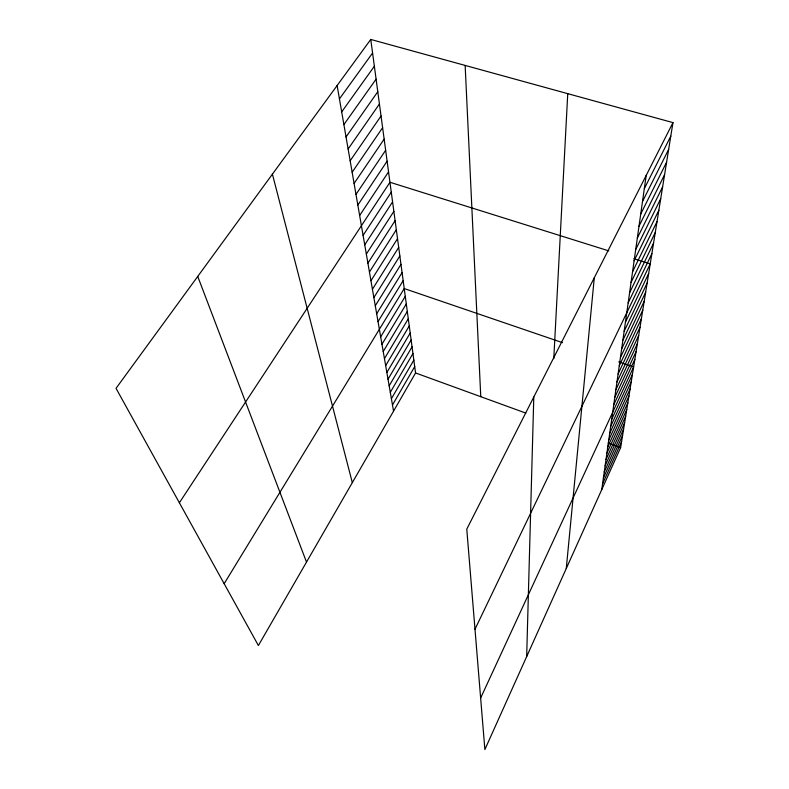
<?xml version="1.0" encoding="UTF-8"?>
<svg xmlns="http://www.w3.org/2000/svg" width="789" height="789" viewBox="0 0 789 789"><rect width="100%" height="100%" fill="white"/><g stroke="black" fill="none" stroke-linecap="round" stroke-linejoin="round"><path stroke-width="1.18" d="M526.667 656.586L533.788 397.035M553.779 358.66L567.745 93.664M566.275 568.494L594.295 277.728M601.751 489.604L646.191 175.424M672.968 122.62L466.772 529.153L484.87 749.55L620.637 447.6L672.968 122.62L370.761 39.45L116.032 388.336L258.388 645.53L415.566 372.96L370.761 39.45M603.398 477.927L622.6 435.4M602.569 483.815L621.604 441.554M605.114 465.806L624.632 422.746M604.246 471.921L623.606 429.137M606.899 453.202L626.752 409.599M606.001 459.563L625.687 416.237M608.753 440.104L628.951 395.94M607.816 446.722L627.847 402.834M610.676 426.464L631.239 381.738M609.71 433.348L630.086 388.908M480.639 698.048L633.626 366.954L618.734 361.865M611.672 419.432L632.423 374.42M613.724 404.925L634.849 359.34M615.864 389.796L637.384 343.619M614.789 397.439L636.102 351.559M616.968 381.984L638.686 335.512M619.257 365.84L641.388 318.766M618.103 374.006L640.017 327.228M620.44 357.496L642.779 310.116M621.643 348.965L644.199 301.27M624.138 331.301L647.148 282.995M622.876 340.237L645.658 292.236M625.44 322.159L648.666 273.536M474.988 629.247L650.225 263.861L633.853 258.733M628.162 302.907L651.872 253.663M629.592 292.778L653.548 243.209M631.062 282.393L655.274 232.489M632.571 271.732L657.05 221.512M634.119 260.794L658.864 210.249M635.707 249.571L660.718 198.7M637.334 238.041L662.632 186.845M639.011 226.196L664.585 174.675M640.727 214.036L666.597 162.189M642.502 201.52L668.668 149.358M644.317 188.66L670.788 136.172M392.478 404.984L414.708 366.599M391.393 398.721L413.84 360.119M390.289 392.34L412.953 353.531M389.164 385.851L412.055 346.825M388.02 379.233L411.138 340M386.847 372.497L410.201 333.057M385.663 365.632L409.254 325.975M384.45 358.65L408.288 318.766M383.217 351.519L407.302 311.428M381.955 344.26L406.296 303.952M380.673 336.864L405.27 296.329M224.165 583.702L404.224 288.567L562.508 342.653M378.03 321.616L403.169 280.647M376.669 313.766L402.084 272.58M375.288 305.757L400.98 264.345M373.868 297.591L399.845 255.952M372.428 289.257L398.701 247.391M370.948 280.736L397.528 238.653M369.439 272.047L396.325 229.737M367.901 263.171L395.102 220.634M366.333 254.107L393.859 211.344M364.725 244.846L392.577 201.856M363.088 235.378L391.275 192.171M179.369 502.78L389.953 182.269L608.812 250.882M359.646 215.505L388.553 171.844M357.841 205.071L387.113 161.173M355.987 194.39L385.653 150.265M354.093 183.452L384.154 139.101M352.15 172.249L382.616 127.67M350.158 160.778L381.048 115.973M348.117 149.013L379.43 103.99M346.036 136.951L377.783 91.711M343.886 124.593L376.097 79.137M341.686 111.91L374.361 66.237M339.438 98.891L372.586 53.011M415.566 372.96L525.819 413.091M608.191 443.073L620.637 447.6M197.743 276.426L306.507 562.093M272.412 174.152L352.318 482.631M337.12 85.528L393.553 411.148M465.145 65.428L480.767 396.689"/></g></svg>
